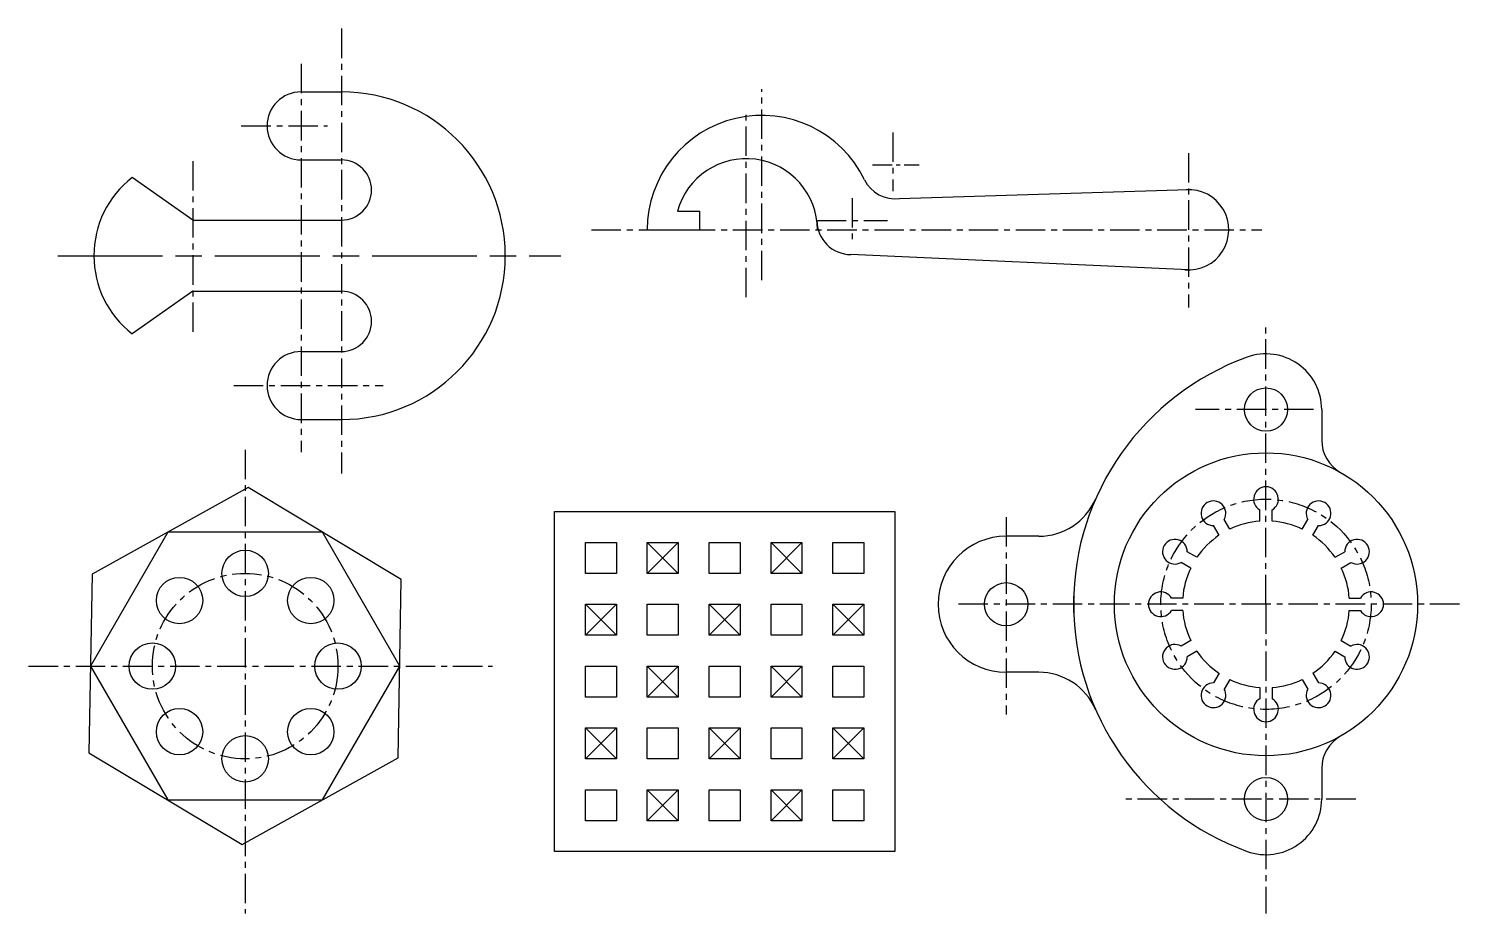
# Model space of a CAD drawing. Header units: millimetres. Extents: x -20 to 443, y -20 to 266.
import ezdxf

# ---------------------------------------------------------------- set-up
doc = ezdxf.new("R2010")
doc.units = ezdxf.units.MM
doc.linetypes.add('CENTER', pattern=[50.8, 31.75, -6.35, 6.35, -6.35])

msp = doc.modelspace()

# ---------------------------------------------------------------- linework, layer by layer
at = {"linetype": 'CENTER', "ltscale": 0.3}
for p, q in [((81.1, 266.24), (81.1, 122.31)), ((68.1, 254.83), (68.1, 129.26)), ((216.97, 184.84), (216.97, 246.69)), ((211.97, 179.33), (211.97, 240.24)), ((48.76, 234.77), (76.58, 234.77)), ((259.39, 232.66), (259.39, 213.62)), ((33.1, 223.37), (33.1, 166.71)), ((354.97, 225.95), (354.97, 176.06)), ((246.22, 211.4), (246.22, 196.54)), ((234.77, 204.15), (257.67, 204.15)), ((161.97, 201.15), (378.67, 201.15)), ((46.29, 150.77), (94.66, 150.77))]:
    msp.add_line(p, q, dxfattribs=at)
at = {"linetype": 'Continuous', "lineweight": 30}
for p, q in [((68.1, 245.77), (81.1, 245.77)), ((68.1, 223.77), (81.1, 223.77)), ((33.1, 204.27), (13.45, 218.02)), ((261.52, 211.23), (354.97, 214.15)), ((33.1, 204.27), (81.1, 204.27)), ((189.76, 207.15), (196.97, 207.15)), ((354.97, 188.15), (245.83, 193.15)), ((33.1, 181.27), (13.45, 167.51)), ((33.1, 181.27), (81.1, 181.27)), ((68.1, 161.77), (81.1, 161.77)), ((68.1, 139.77), (81.1, 139.77)), ((150, 110), (260, 110)), ((150, 0), (150, 110)), ((260, 110), (260, 0)), ((160, 90), (160, 100)), ((160, 100), (170, 100)), ((170, 100), (170, 90)), ((180, 90), (180, 100)), ((180, 100), (190, 100)), ((180, 100), (190, 90)), ((190, 100), (180, 90)), ((190, 100), (190, 90)), ((200, 90), (200, 100)), ((200, 100), (210, 100)), ((210, 100), (210, 90)), ((220, 90), (220, 100)), ((220, 100), (230, 100)), ((220, 100), (230, 90)), ((230, 100), (220, 90)), ((230, 100), (230, 90)), ((240, 90), (240, 100)), ((240, 100), (250, 100)), ((250, 100), (250, 90)), ((170, 90), (160, 90)), ((190, 90), (180, 90)), ((210, 90), (200, 90)), ((230, 90), (220, 90)), ((250, 90), (240, 90)), ((160, 70), (160, 80)), ((160, 80), (170, 80)), ((160, 80), (170, 70)), ((170, 80), (160, 70)), ((170, 80), (170, 70)), ((180, 70), (180, 80)), ((180, 80), (190, 80)), ((190, 80), (190, 70)), ((200, 70), (200, 80)), ((200, 80), (210, 80)), ((200, 80), (210, 70)), ((210, 80), (200, 70)), ((210, 80), (210, 70)), ((220, 70), (220, 80)), ((220, 80), (230, 80)), ((230, 80), (230, 70)), ((240, 70), (240, 80)), ((240, 80), (250, 80)), ((240, 80), (250, 70)), ((250, 80), (240, 70)), ((250, 80), (250, 70)), ((170, 70), (160, 70)), ((190, 70), (180, 70)), ((210, 70), (200, 70)), ((230, 70), (220, 70)), ((250, 70), (240, 70)), ((160, 50), (160, 60)), ((160, 60), (170, 60)), ((170, 60), (170, 50)), ((180, 50), (180, 60)), ((180, 60), (190, 60)), ((180, 60), (190, 50)), ((190, 60), (180, 50)), ((190, 60), (190, 50)), ((200, 50), (200, 60)), ((200, 60), (210, 60)), ((210, 60), (210, 50)), ((220, 50), (220, 60)), ((220, 60), (230, 60)), ((220, 60), (230, 50)), ((230, 60), (220, 50)), ((230, 60), (230, 50)), ((240, 50), (240, 60)), ((240, 60), (250, 60)), ((250, 60), (250, 50)), ((170, 50), (160, 50)), ((190, 50), (180, 50)), ((210, 50), (200, 50)), ((230, 50), (220, 50)), ((250, 50), (240, 50)), ((160, 30), (160, 40)), ((160, 40), (170, 40)), ((160, 40), (170, 30)), ((170, 40), (160, 30)), ((170, 40), (170, 30)), ((180, 30), (180, 40)), ((180, 40), (190, 40)), ((190, 40), (190, 30)), ((200, 30), (200, 40)), ((200, 40), (210, 40)), ((200, 40), (210, 30)), ((210, 40), (200, 30)), ((210, 40), (210, 30)), ((220, 30), (220, 40)), ((220, 40), (230, 40)), ((230, 40), (230, 30)), ((240, 30), (240, 40)), ((240, 40), (250, 40)), ((240, 40), (250, 30)), ((250, 40), (240, 30)), ((250, 40), (250, 30)), ((170, 30), (160, 30)), ((190, 30), (180, 30)), ((210, 30), (200, 30)), ((230, 30), (220, 30)), ((250, 30), (240, 30)), ((160, 10), (160, 20)), ((160, 20), (170, 20)), ((170, 20), (170, 10)), ((180, 10), (180, 20)), ((180, 20), (190, 20)), ((180, 20), (190, 10)), ((190, 20), (180, 10)), ((190, 20), (190, 10)), ((200, 10), (200, 20)), ((200, 20), (210, 20)), ((210, 20), (210, 10)), ((220, 10), (220, 20)), ((220, 20), (230, 20)), ((220, 20), (230, 10)), ((230, 20), (220, 10)), ((230, 20), (230, 10)), ((240, 10), (240, 20)), ((240, 20), (250, 20)), ((250, 20), (250, 10)), ((170, 10), (160, 10)), ((190, 10), (180, 10)), ((210, 10), (200, 10)), ((230, 10), (220, 10)), ((250, 10), (240, 10)), ((260, 0), (150, 0))]:
    msp.add_line(p, q, dxfattribs=at)
at = {"linetype": 'CENTER', "ltscale": 0.2}
msp.add_line((252.84, 222.15), (267.84, 222.15), dxfattribs=at)
at = {"linetype": 'Continuous', "lineweight": 30, "ltscale": 0.3}
for p, q in [((196.97, 201.15), (196.97, 207.15)), ((179.97, 201.15), (196.97, 201.15)), ((398, 143), (398, 133.11)), ((368.27, 104.32), (366.46, 107.44)), ((378, 106.93), (378, 110.54)), ((382, 106.93), (382, 110.54)), ((391.73, 104.32), (393.54, 107.44)), ((306.57, 102), (296, 102)), ((364.81, 102.32), (363, 105.44)), ((395.19, 102.32), (397, 105.44)), ((355.68, 91.73), (352.56, 93.54)), ((357.68, 95.19), (354.56, 97)), ((402.32, 95.19), (405.44, 97)), ((404.32, 91.73), (407.44, 93.54)), ((353.07, 82), (349.46, 82)), ((406.93, 82), (410.54, 82)), ((353.07, 78), (349.46, 78)), ((406.93, 78), (410.54, 78)), ((355.68, 68.27), (352.56, 66.46)), ((357.68, 64.81), (354.56, 63)), ((402.32, 64.81), (405.44, 63)), ((404.32, 68.27), (407.44, 66.46)), ((306.57, 58), (296, 58)), ((364.81, 57.68), (363, 54.56)), ((368.27, 55.68), (366.46, 52.56)), ((391.73, 55.68), (393.54, 52.56)), ((395.19, 57.68), (397, 54.56)), ((378, 53.07), (378, 49.46)), ((382, 53.07), (382, 49.46)), ((398, 26.89), (398, 17))]:
    msp.add_line(p, q, dxfattribs=at)
at = {"linetype": 'CENTER'}
for p, q in [((-10.57, 192.77), (152.05, 192.77)), ((-8.44, 192.77), (147.27, 192.77))]:
    msp.add_line(p, q, dxfattribs=at)
at = {"color": 40, "linetype": 'CENTER', "ltscale": 0.3, "true_color": 0xf8d731}
for p, q in [((380, 80), (380, 169.85)), ((395.38, 143), (357.19, 143)), ((50, 130), (50, -20)), ((296, 108.17), (296, 44.38)), ((442.52, 80), (280, 80)), ((380, 80), (380, -20)), ((-20, 60), (130, 60)), ((408.99, 17), (334.59, 17))]:
    msp.add_line(p, q, dxfattribs=at)
at = {"lineweight": 30}
msp.add_lwpolyline([(50.97, 117.73), (0.49, 89.7), (-0.48, 31.98), (49.03, 2.27), (99.51, 30.3), (100.48, 88.02)], close=True, dxfattribs=at)
at = {"linetype": 'Continuous', "lineweight": 30}
msp.add_lwpolyline([(100, 60), (75, 103.3), (25, 103.3), (0, 60), (25, 16.7), (75, 16.7)], close=True, dxfattribs=at)
for centre, radius in [((380, 143), 7), ((380, 80), 49), ((50, 90), 7.5), ((28.79, 81.21), 7.5), ((71.21, 81.21), 7.5), ((296, 80), 7), ((20, 60), 7.5), ((80, 60), 7.5), ((28.79, 38.79), 7.5), ((71.21, 38.79), 7.5), ((50, 30), 7.5), ((380, 17), 7)]:
    msp.add_circle(centre, radius, dxfattribs=at)
at = {"color": 40, "linetype": 'CENTER', "ltscale": 0.3, "true_color": 0xf8d731}
msp.add_circle((380, 80), 34, dxfattribs=at)
at = {"linetype": 'CENTER', "ltscale": 0.3}
msp.add_circle((50, 60), 30, dxfattribs=at)
at = {"linetype": 'Continuous', "lineweight": 30}
for centre, radius, start, end in [((68.1, 234.77), 11, 90, 270), ((81.1, 192.77), 53, 270, 90), ((216.97, 201.15), 37, 25.9445, 180), ((81.1, 214.02), 9.75, 270, 90), ((211.97, 201.15), 23, 0, 164.8783), ((33.1, 192.77), 32, 127.8795, 232.1205), ((260.13, 222.15), 11, 205.9445, 277.2401), ((354.97, 201.15), 13, 264.7536, 93.57), ((245.83, 204.15), 11, 180, 270), ((81.1, 171.52), 9.75, 270, 90), ((68.1, 150.77), 11, 90, 270), ((402.8, 80), 85, 109.8983, 250.1017), ((380, 143), 18, 0, 109.8983), ((410, 133.11), 12, 180, 240.5408), ((380, 114), 4, 300, 240), ((306.57, 122), 20, 270, 336.4218), ((363, 109.44), 4, 330, 270), ((397, 109.44), 4, 270, 210), ((380, 80), 27, 94.248, 115.752), ((380, 80), 27, 64.248, 85.752), ((296, 80), 22, 90, 270), ((380, 80), 27, 124.248, 145.752), ((380, 80), 27, 34.248, 55.752), ((350.56, 97), 4, 0, 300), ((409.44, 97), 4, 240, 180), ((380, 80), 27, 154.248, 175.752), ((380, 80), 27, 4.248, 25.752), ((346, 80), 4, 30, 330), ((414, 80), 4, 210, 150), ((380, 80), 27, 184.248, 205.752), ((380, 80), 27, 334.248, 355.752), ((350.56, 63), 4, 60, 0), ((380, 80), 27, 214.248, 235.752), ((380, 80), 27, 304.248, 325.752), ((409.44, 63), 4, 180, 120), ((306.57, 38), 20, 23.5782, 90), ((380, 80), 27, 244.248, 265.752), ((380, 80), 27, 274.248, 295.752), ((363, 50.56), 4, 90, 30), ((397, 50.56), 4, 150, 90), ((380, 46), 4, 120, 60), ((410, 26.89), 12, 119.4592, 180), ((380, 17), 18, 250.1017, 0)]:
    msp.add_arc(centre, radius, start, end, dxfattribs=at)
at = {"linetype": 'Continuous'}
msp.add_arc((296, 80), 22, 353.1684, 6.8316, dxfattribs=at)

doc.saveas('drawing.dxf')
